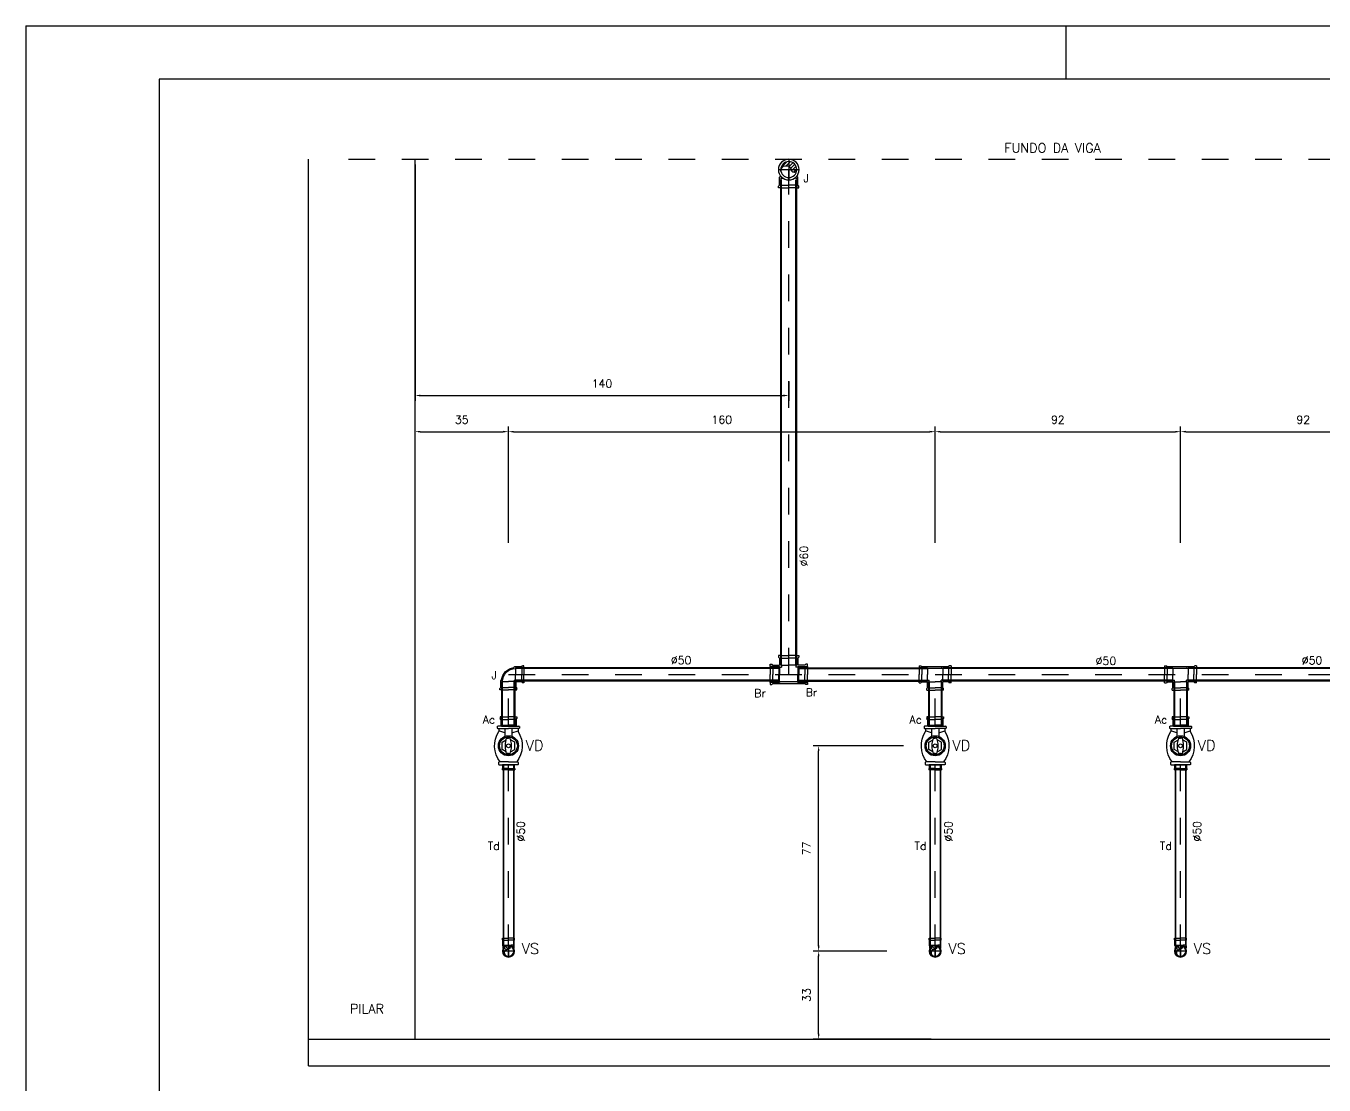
# Model space of a CAD drawing. Header units: millimetres. Extents: x -2485 to 3289, y -257 to 1952.
# Drawn here: x 0 to 4.867, y 23.047 to 27.02 of the extents above; entities that cross this region are included whole.
import ezdxf

# ---------------------------------------------------------------- set-up
doc = ezdxf.new("R2010")
doc.units = ezdxf.units.MM
doc.header["$LTSCALE"] = 0.3
for name, pattern in [('CONTINUO', [0]), ('HID', [0.37, 0.07, -0.1, 0.03, -0.1, 0.07]), ('HIDDEN2', [0.1875, 0.125, -0.0625])]:
    doc.linetypes.add(name, pattern=pattern)
for name, color, linetype in [('AF', 4, 'Continuous'), ('detalhes esgoto', 1, 'HID'), ('PAREDE', 7, 'CONTINUO'), ('PILAR', 2, 'Continuous'), ('PROJEÇÃO', 11, 'HIDDEN2'), ('TEX', 11, 'Continuous'), ('TEXTO', 3, 'Continuous'), ('TUB', 1, 'Continuous'), ('VISTAS', 1, 'Continuous')]:
    doc.layers.add(name, color=color, linetype=linetype)
doc.styles.add('ROMAND', font='romand')
doc.styles.add('ROMANS', font='romans.shx', dxfattribs={"height": 0.03})
doc.dimstyles.new('20', dxfattribs={"dimtxt": 0.03, "dimasz": 0.02, "dimexe": 0.02, "dimexo": 0.02, "dimgap": 0.03, "dimtad": 1, "dimdec": 3, "dimlfac": 100, "dimdsep": 46, "dimtxsty": 'ROMANS', "dimcen": 0.02, "dimclrd": 11, "dimclre": 11, "dimclrt": 3, "dimadec": 0, "dimazin": 0, "dimtfac": 3.333333, "dimtdec": 3, "dimtix": 1, "dimtmove": 2, "dimatfit": 3, "dimfxl": 0, "dimtolj": 1, "dimarcsym": 0})

# ---------------------------------------------------------------- blocks, each defined once
blk = doc.blocks.new('J90A50')
at = {"layer": 'AF', "color": 3}
for p, q in [((0.0239, 0.0285), (0.0208, 0.0254)), ((0.0497, 0.0285), (0.0239, 0.0285)), ((0.0267, 0.025), (0.058, 0.025)), ((0.0267, 0.025), (0.0267, 0)), ((0.0497, 0.0285), (0.0528, 0.0317)), ((0.0497, 0.025), (0.0497, 0)), ((0.0497, -0.025), (0.0497, 0)), ((0.058, 0.0317), (0.0528, 0.0317)), ((0.058, 0.025), (0.058, 0.0317)), ((0.058, 0.025), (0.058, 0)), ((0.058, -0.025), (0.058, 0)), ((-0.0285, -0.0239), (-0.0254, -0.0208)), ((-0.0285, -0.0497), (-0.0285, -0.0239)), ((-0.025, -0.0267), (-0.025, -0.058)), ((-0.025, -0.0267), (0, -0.0267)), ((0.025, -0.0267), (0, -0.0267)), ((0.0222, -0.0267), (0.0222, -0.0222)), ((0.0267, -0.0222), (0.0222, -0.0222)), ((0.025, -0.0267), (0.025, -0.058)), ((0.0267, -0.025), (0.0267, 0)), ((0.0267, -0.025), (0.058, -0.025)), ((0.0497, -0.0285), (0.0285, -0.0285)), ((0.0285, -0.0497), (0.0285, -0.0285)), ((0.0497, -0.0285), (0.0528, -0.0317)), ((0.058, -0.0317), (0.0528, -0.0317)), ((0.058, -0.025), (0.058, -0.0317)), ((-0.0285, -0.0497), (-0.0317, -0.0528)), ((-0.0317, -0.058), (-0.0317, -0.0528)), ((-0.025, -0.058), (-0.0317, -0.058)), ((-0.025, -0.0497), (0, -0.0497)), ((-0.025, -0.058), (0, -0.058)), ((0.025, -0.0497), (0, -0.0497)), ((0.025, -0.058), (0, -0.058)), ((0.025, -0.058), (0.0317, -0.058)), ((0.0285, -0.0497), (0.0317, -0.0528)), ((0.0317, -0.058), (0.0317, -0.0528))]:
    blk.add_line(p, q, dxfattribs=at)
for radius, start, end in [(0.0524, 96.4316, 173.5684), (0.0489, 90, 180)]:
    blk.add_arc((0.0267, -0.0267), radius, start, end, dxfattribs=at)
blk = doc.blocks.new('ADC50')
at = {"layer": 'AF', "color": 3}
for p, q in [((0.0021, 0.0285), (0, 0.0264)), ((0, 0.0264), (0, 0)), ((0.0035, 0.025), (0, 0.0215)), ((0, -0.0264), (0, 0)), ((0.0251, 0.0285), (0.0021, 0.0285)), ((0.0035, 0.025), (0.0345, 0.025)), ((0.0035, 0.025), (0.0035, 0)), ((0.0035, -0.025), (0.0035, 0)), ((0.0251, 0.0285), (0.0281, 0.0315)), ((0.0251, 0.025), (0.0251, 0)), ((0.0251, -0.025), (0.0251, 0)), ((0.0345, 0.0315), (0.0281, 0.0315)), ((0.0345, 0.025), (0.0345, 0.0315)), ((0.0345, 0.025), (0.0345, 0)), ((0.0345, -0.025), (0.0345, 0)), ((0.0035, -0.025), (0, -0.0215)), ((0.0021, -0.0285), (0, -0.0264)), ((0.0251, -0.0285), (0.0021, -0.0285)), ((0.0035, -0.025), (0.0345, -0.025)), ((0.0251, -0.0285), (0.0281, -0.0315)), ((0.0345, -0.0315), (0.0281, -0.0315)), ((0.0345, -0.025), (0.0345, -0.0315))]:
    blk.add_line(p, q, dxfattribs=at)
blk = doc.blocks.new('40T')
at = {"layer": 'TUB', "color": 1, "linetype": 'Continuous'}
for p, q in [((-0.0227, 0), (0.0227, 0)), ((0, -0.0227), (0, 0.0227))]:
    blk.add_line(p, q, dxfattribs=at)
at = {"layer": 'TUB', "color": 7}
for p, q in [((-0.0057, 0.0111), (0.003, 0.0198)), ((0.0011, 0.0074), (0.0107, 0.0169)), ((0.0088, 0.0044), (0.0162, 0.0118)), ((0.0133, -0.0017), (0.0195, 0.0045)), ((0.0133, -0.0123), (0.0188, -0.0068))]:
    blk.add_line(p, q, dxfattribs=at)
at = {"layer": 'TUB', "color": 4}
for radius in [0.0227, 0.02]:
    blk.add_circle((0, 0), radius, dxfattribs=at)
for centre, radius, start, end in [((0, 0.0137), 0.0063, 90, 270), ((0, -0.0069), 0.0143, 311.815, 90.1096)]:
    blk.add_arc(centre, radius, start, end, dxfattribs=at)
blk = doc.blocks.new('v50')
at = {"layer": 'AF', "color": 4}
for p, q in [((-0.0416, 0.0718), (-0.0394, 0.0739)), ((-0.0416, 0.0718), (-0.0416, 0.0665)), ((-0.0416, 0.0665), (-0.0394, 0.0644)), ((0, 0.0739), (-0.0394, 0.0739)), ((-0.0394, 0.0644), (0, 0.0644)), ((-0.036, 0.0644), (-0.036, 0.0533)), ((-0.0133, 0.0489), (-0.036, 0.0556)), ((-0.0133, 0.0644), (-0.0133, 0.0353)), ((0, 0.0739), (0.0394, 0.0739)), ((0.0394, 0.0644), (0, 0.0644)), ((0.0133, 0.0644), (0.0133, 0.0353)), ((0.0133, 0.0489), (0.036, 0.0556)), ((0.036, 0.0644), (0.036, 0.0533)), ((0.0416, 0.0718), (0.0394, 0.0739)), ((0.0416, 0.0665), (0.0394, 0.0644)), ((0.0416, 0.0718), (0.0416, 0.0665)), ((-0.037, -0.0623), (-0.0351, -0.0604)), ((-0.037, -0.0623), (-0.037, -0.07)), ((-0.037, -0.07), (-0.0351, -0.0719)), ((0, -0.0604), (-0.0351, -0.0604)), ((-0.0351, -0.0719), (0, -0.0719)), ((-0.022, -0.085), (-0.0235, -0.0853)), ((-0.0235, -0.0853), (-0.0235, -0.0897)), ((-0.022, -0.09), (-0.0235, -0.0897)), ((-0.022, -0.0719), (-0.022, -0.085)), ((0, -0.0719), (-0.022, -0.0719)), ((0, -0.085), (-0.022, -0.085)), ((0, -0.09), (-0.022, -0.09)), ((0, -0.0604), (0.0351, -0.0604)), ((0.0351, -0.0719), (0, -0.0719)), ((0, -0.0719), (0.022, -0.0719)), ((0, -0.085), (0.022, -0.085)), ((0, -0.09), (0.022, -0.09)), ((0.022, -0.0719), (0.022, -0.085)), ((0.022, -0.085), (0.0235, -0.0853)), ((0.022, -0.09), (0.0235, -0.0897)), ((0.0235, -0.0853), (0.0235, -0.0897)), ((0.037, -0.0623), (0.0351, -0.0604)), ((0.037, -0.07), (0.0351, -0.0719)), ((0.037, -0.0623), (0.037, -0.07))]:
    blk.add_line(p, q, dxfattribs=at)
for points in [[(-0.0081, -0.0227), (-0.0237, -0.0137), (-0.0237, 0.0137), (-0.008, 0.0228)], [(0, -0.0286), (-0.0068, -0.0286), (-0.0114, -0.0084), (-0.0114, -0.0002), (-0.0114, 0.008), (-0.0068, 0.0282), (0, 0.0282)], [(0, -0.0286), (0.0068, -0.0286), (0.0114, -0.0084), (0.0114, -0.0002), (0.0114, 0.008), (0.0068, 0.0282), (0, 0.0282)], [(0.0081, -0.0227), (0.0237, -0.0137), (0.0237, 0.0137), (0.008, 0.0228)]]:
    blk.add_lwpolyline(points, dxfattribs=at)
for centre, radius, start, end in [((0.0468, 0), 0.0985, 147.2573, 217.826), ((-0.0468, 0), 0.0985, 322.174, 32.7427), ((0, 0), 0.0377, 90, 270), ((0, 0), 0.0334, 90, 270), ((0, 0), 0.00723, 90, 270), ((0, 0), 0.0377, 270, 90), ((0, 0), 0.0334, 270, 90), ((0, 0), 0.00723, 270, 90)]:
    blk.add_arc(centre, radius, start, end, dxfattribs=at)
blk = doc.blocks.new('T50')
at = {"layer": 'AF', "color": 3}
for p, q in [((-0.0315, 0.0595), (-0.0315, 0.0531)), ((-0.0315, 0.0595), (0, 0.0595)), ((-0.0285, 0.0501), (-0.0315, 0.0531)), ((-0.0285, -0.0501), (-0.0285, 0.0501)), ((-0.025, 0.0285), (-0.025, 0.0595)), ((-0.025, 0.0501), (-0.0162, 0.0501)), ((-0.0162, 0.0501), (0, 0.0501)), ((0.0315, 0.0595), (0, 0.0595)), ((0.0162, 0.0501), (0, 0.0501)), ((0.025, 0.0501), (0.0162, 0.0501)), ((0.025, 0.0285), (0.025, 0.0595)), ((0.0285, 0.0501), (0.0315, 0.0531)), ((0.0285, 0.0501), (0.0285, 0.0285)), ((0.0315, 0.0595), (0.0315, 0.0531)), ((-0.0285, 0.022), (-0.0285, 0.025)), ((-0.022, 0.0285), (-0.025, 0.0285)), ((-0.025, 0.0285), (0, 0.0285)), ((-0.022, -0.0285), (-0.022, 0.0285)), ((0.025, 0.0285), (0, 0.0285)), ((0.022, 0.0285), (0.022, 0.022)), ((0.022, 0.0285), (0.025, 0.0285)), ((0.0285, 0.022), (0.022, 0.022)), ((0.0501, 0.0285), (0.0285, 0.0285)), ((0.0285, 0.025), (0.0595, 0.025)), ((0.0285, 0.022), (0.0285, 0.025)), ((0.0285, 0.025), (0.0285, 0)), ((0.0501, 0.0285), (0.0531, 0.0315)), ((0.0501, 0.025), (0.0501, 0.0162)), ((0.0501, 0.0162), (0.0501, 0)), ((0.0595, 0.0315), (0.0531, 0.0315)), ((0.0595, 0.0315), (0.0595, 0)), ((-0.0285, -0.022), (-0.0285, -0.025)), ((-0.025, -0.0285), (-0.025, -0.0595)), ((-0.025, -0.0285), (0, -0.0285)), ((-0.022, -0.0285), (-0.025, -0.0285)), ((0.025, -0.0285), (0, -0.0285)), ((0.022, -0.0285), (0.022, -0.022)), ((0.0285, -0.022), (0.022, -0.022)), ((0.022, -0.0285), (0.025, -0.0285)), ((0.025, -0.0285), (0.025, -0.0595)), ((0.0285, -0.025), (0.0285, 0)), ((0.0285, -0.022), (0.0285, -0.025)), ((0.0285, -0.025), (0.0595, -0.025)), ((0.0285, -0.0501), (0.0285, -0.0285)), ((0.0501, -0.0285), (0.0285, -0.0285)), ((0.0501, -0.0162), (0.0501, 0)), ((0.0501, -0.025), (0.0501, -0.0162)), ((0.0501, -0.0285), (0.0531, -0.0315)), ((0.0595, -0.0315), (0.0531, -0.0315)), ((0.0595, -0.0315), (0.0595, 0)), ((-0.0285, -0.0501), (-0.0315, -0.0531)), ((-0.0315, -0.0595), (-0.0315, -0.0531)), ((-0.0315, -0.0595), (0, -0.0595)), ((-0.025, -0.0501), (-0.0162, -0.0501)), ((-0.0162, -0.0501), (0, -0.0501)), ((0.0162, -0.0501), (0, -0.0501)), ((0.0315, -0.0595), (0, -0.0595)), ((0.025, -0.0501), (0.0162, -0.0501)), ((0.0285, -0.0501), (0.0315, -0.0531)), ((0.0315, -0.0595), (0.0315, -0.0531))]:
    blk.add_line(p, q, dxfattribs=at)
blk = doc.blocks.new('60')
at = {"layer": 'TEX', "color": 9, "style": 'ROMANS'}
blk.add_text('%%c60', height=0.03, dxfattribs=at).set_placement((0, 0))
blk = doc.blocks.new('50')
at = {"layer": 'TEX', "color": 9, "style": 'ROMANS'}
blk.add_text('%%c50', height=0.03, dxfattribs=at).set_placement((0, 0))
blk = doc.blocks.new('*D208')
at = {"layer": 'TEX', "color": 11, "lineweight": -2}
for p, q in [((1.459, 25.2005), (1.459, 25.5178)), ((1.809, 25.0814), (1.809, 25.5178)), ((1.479, 25.4978), (1.789, 25.4978))]:
    blk.add_line(p, q, dxfattribs=at)
at = {"layer": 'TEX', "color": 11}
for points in [[(1.479, 25.5011), (1.479, 25.4945), (1.459, 25.4978)], [(1.789, 25.5011), (1.789, 25.4945), (1.809, 25.4978)]]:
    blk.add_solid(points, dxfattribs=at)
at = {"layer": 'TEX', "color": 3, "insert": (1.634, 25.5428), "char_height": 0.03, "attachment_point": 5, "style": 'ROMANS'}
blk.add_mtext('\\A1;35', dxfattribs=at)
blk = doc.blocks.new('*D209')
at = {"layer": 'TEX', "color": 11, "lineweight": -2}
for p, q in [((1.809, 25.0814), (1.809, 25.5178)), ((3.409, 25.0814), (3.409, 25.5178)), ((1.829, 25.4978), (3.389, 25.4978))]:
    blk.add_line(p, q, dxfattribs=at)
at = {"layer": 'TEX', "color": 11}
for points in [[(1.829, 25.5011), (1.829, 25.4945), (1.809, 25.4978)], [(3.389, 25.5011), (3.389, 25.4945), (3.409, 25.4978)]]:
    blk.add_solid(points, dxfattribs=at)
at = {"layer": 'TEX', "color": 3, "insert": (2.609, 25.5428), "char_height": 0.03, "attachment_point": 5, "style": 'ROMANS'}
blk.add_mtext('\\A1;160', dxfattribs=at)
blk = doc.blocks.new('*D210')
at = {"layer": 'TEX', "color": 11, "lineweight": -2}
for p, q in [((3.409, 25.0814), (3.409, 25.5178)), ((4.329, 25.0814), (4.329, 25.5178)), ((3.429, 25.4978), (4.309, 25.4978))]:
    blk.add_line(p, q, dxfattribs=at)
at = {"layer": 'TEX', "color": 11}
for points in [[(3.429, 25.5011), (3.429, 25.4945), (3.409, 25.4978)], [(4.309, 25.5011), (4.309, 25.4945), (4.329, 25.4978)]]:
    blk.add_solid(points, dxfattribs=at)
at = {"layer": 'TEX', "color": 3, "insert": (3.869, 25.5428), "char_height": 0.03, "attachment_point": 5, "style": 'ROMANS'}
blk.add_mtext('\\A1;92', dxfattribs=at)
blk = doc.blocks.new('*D211')
at = {"layer": 'TEX', "color": 11, "lineweight": -2}
for p, q in [((4.329, 25.0814), (4.329, 25.5178)), ((5.249, 25.0814), (5.249, 25.5178)), ((4.349, 25.4978), (5.229, 25.4978))]:
    blk.add_line(p, q, dxfattribs=at)
at = {"layer": 'TEX', "color": 11}
for points in [[(4.349, 25.5011), (4.349, 25.4945), (4.329, 25.4978)], [(5.229, 25.5011), (5.229, 25.4945), (5.249, 25.4978)]]:
    blk.add_solid(points, dxfattribs=at)
at = {"layer": 'TEX', "color": 3, "insert": (4.789, 25.5428), "char_height": 0.03, "attachment_point": 5, "style": 'ROMANS'}
blk.add_mtext('\\A1;92', dxfattribs=at)
blk = doc.blocks.new('*D213')
at = {"layer": 'TEX', "color": 11, "lineweight": -2}
for p, q in [((3.2283, 23.5495), (2.9521, 23.5495)), ((2.9721, 23.2395), (2.9721, 23.5295)), ((3.394, 23.2195), (2.9521, 23.2195))]:
    blk.add_line(p, q, dxfattribs=at)
at = {"layer": 'TEX', "color": 11}
for points in [[(2.9687, 23.5295), (2.9754, 23.5295), (2.9721, 23.5495)], [(2.9687, 23.2395), (2.9754, 23.2395), (2.9721, 23.2195)]]:
    blk.add_solid(points, dxfattribs=at)
at = {"layer": 'TEX', "color": 3, "insert": (2.9271, 23.3845), "char_height": 0.03, "attachment_point": 5, "rotation": 90, "style": 'ROMANS'}
blk.add_mtext('\\A1;33', dxfattribs=at)
blk = doc.blocks.new('*D214')
at = {"layer": 'TEX', "color": 11, "lineweight": -2}
for p, q in [((3.2905, 24.3195), (2.9521, 24.3195)), ((2.9721, 23.5695), (2.9721, 24.2995)), ((3.2283, 23.5495), (2.9521, 23.5495))]:
    blk.add_line(p, q, dxfattribs=at)
at = {"layer": 'TEX', "color": 11}
for points in [[(2.9687, 24.2995), (2.9754, 24.2995), (2.9721, 24.3195)], [(2.9687, 23.5695), (2.9754, 23.5695), (2.9721, 23.5495)]]:
    blk.add_solid(points, dxfattribs=at)
at = {"layer": 'TEX', "color": 3, "insert": (2.9271, 23.9345), "char_height": 0.03, "attachment_point": 5, "rotation": 90, "style": 'ROMANS'}
blk.add_mtext('\\A1;77', dxfattribs=at)
blk = doc.blocks.new('60at')
at = {"layer": 'AF', "color": 1}
for p, q in [((0.0387, 0), (-0.0387, 0)), ((0, 0.0387), (0, -0.0387))]:
    blk.add_line(p, q, dxfattribs=at)
at = {"layer": 'AF', "color": 7}
for p, q in [((-0.0171, -0.0101), (-0.0299, 0.0027)), ((-0.0103, -0.0042), (-0.0272, 0.0127)), ((-0.0072, 0.0054), (-0.0221, 0.0203)), ((-0.0009, 0.0118), (-0.0151, 0.0259)), ((0.0088, 0.0148), (-0.0058, 0.0294)), ((0.0291, 0.0072), (0.0072, 0.0291))]:
    blk.add_line(p, q, dxfattribs=at)
at = {"layer": 'AF', "color": 3}
for radius in [0.0387, 0.03]:
    blk.add_circle((0, 0), radius, dxfattribs=at)
at = {"layer": 'AF', "color": 7}
for centre, radius, start, end in [((-0.0199, 0), 0.0105, 270, 0), ((0.0097, -0.005), 0.0198, 358.5128, 165.498), ((-0.0199, 0), 0.0105, 198.8769, 270)]:
    blk.add_arc(centre, radius, start, end, dxfattribs=at)
blk = doc.blocks.new('J90A60T')
at = {"layer": 'AF', "color": 3}
for p, q in [((0.025, 0.0305), (0.0238, 0.0305)), ((0.0287, 0.0342), (0.025, 0.0305)), ((0.032, 0.0267), (0.028, 0.0267)), ((0.058, 0.0342), (0.0287, 0.0342)), ((0.032, 0.03), (0.068, 0.03)), ((0.032, 0.0267), (0.032, 0.03)), ((0.032, 0.0267), (0.032, 0.0218)), ((0.058, 0.0342), (0.0618, 0.038)), ((0.058, 0.03), (0.058, 0)), ((0.058, -0.03), (0.058, 0)), ((0.068, 0.038), (0.0618, 0.038)), ((0.068, 0.03), (0.068, 0.038)), ((0.068, 0.03), (0.068, 0)), ((0.068, -0.03), (0.068, 0)), ((0.025, -0.0305), (0.0238, -0.0305)), ((0.0287, -0.0342), (0.025, -0.0305)), ((0.032, -0.0267), (0.028, -0.0267)), ((0.058, -0.0342), (0.0287, -0.0342)), ((0.032, -0.0267), (0.032, -0.0218)), ((0.032, -0.0267), (0.032, -0.03)), ((0.032, -0.03), (0.068, -0.03)), ((0.058, -0.0342), (0.0618, -0.038)), ((0.068, -0.038), (0.0618, -0.038)), ((0.068, -0.03), (0.068, -0.038))]:
    blk.add_line(p, q, dxfattribs=at)
at = {"layer": 'AF', "rotation": 90}
blk.add_blockref('60at', (0, 0), dxfattribs=at)
blk = doc.blocks.new('T60')
at = {"layer": 'AF', "color": 3}
for p, q in [((-0.03, 0.07025), (-0.038, 0.07025)), ((-0.038, 0.07025), (-0.038, 0.064)), ((-0.03425, 0.06025), (-0.038, 0.064)), ((-0.03425, -0.06025), (-0.03425, 0.06025)), ((-0.03, 0.03425), (-0.03, 0.07025)), ((-0.03, 0.07025), (0, 0.07025)), ((-0.03, 0.06025), (0, 0.06025)), ((0.03, 0.07025), (0, 0.07025)), ((0.03, 0.06025), (0, 0.06025)), ((0.03, 0.07025), (0.038, 0.07025)), ((0.03, 0.03425), (0.03, 0.07025)), ((0.03425, 0.06025), (0.038, 0.064)), ((0.03425, 0.06025), (0.03425, 0.03425)), ((0.038, 0.07025), (0.038, 0.064)), ((-0.03, 0.03425), (0, 0.03425)), ((-0.0267, -0.03425), (-0.0267, 0.03425)), ((0.03, 0.03425), (0, 0.03425)), ((0.0267, 0.03425), (0.0267, 0.0267)), ((0.03425, 0.0267), (0.0267, 0.0267)), ((0.06025, 0.03425), (0.03425, 0.03425)), ((0.03425, 0.03), (0.03425, 0)), ((0.03425, 0.03), (0.07025, 0.03)), ((0.06025, 0.03425), (0.064, 0.038)), ((0.06025, 0.03), (0.06025, 0)), ((0.07025, 0.038), (0.064, 0.038)), ((0.07025, 0.03), (0.07025, 0.038)), ((0.07025, 0.03), (0.07025, 0)), ((-0.03, -0.03425), (0, -0.03425)), ((-0.03, -0.03425), (-0.03, -0.07025)), ((0.03, -0.03425), (0, -0.03425)), ((0.03425, -0.0267), (0.0267, -0.0267)), ((0.0267, -0.03425), (0.0267, -0.0267)), ((0.03, -0.03425), (0.03, -0.07025)), ((0.03425, -0.03), (0.03425, 0)), ((0.03425, -0.03), (0.07025, -0.03)), ((0.06025, -0.03425), (0.03425, -0.03425)), ((0.03425, -0.06025), (0.03425, -0.03425)), ((0.06025, -0.03), (0.06025, 0)), ((0.06025, -0.03425), (0.064, -0.038)), ((0.07025, -0.038), (0.064, -0.038)), ((0.07025, -0.03), (0.07025, 0)), ((0.07025, -0.03), (0.07025, -0.038)), ((-0.03425, -0.06025), (-0.038, -0.064)), ((-0.038, -0.07025), (-0.038, -0.064)), ((-0.03, -0.07025), (-0.038, -0.07025)), ((-0.03, -0.06025), (0, -0.06025)), ((-0.03, -0.07025), (0, -0.07025)), ((0.03, -0.06025), (0, -0.06025)), ((0.03, -0.07025), (0, -0.07025)), ((0.03, -0.07025), (0.038, -0.07025)), ((0.03425, -0.06025), (0.038, -0.064)), ((0.038, -0.07025), (0.038, -0.064))]:
    blk.add_line(p, q, dxfattribs=at)
blk = doc.blocks.new('BR60X50')
at = {"layer": 'AF', "color": 3}
for p, q in [((0, 0.03), (0.036, 0.03)), ((0, 0.0264), (0, 0.03)), ((0, 0.03), (0, 0)), ((0, -0.03), (0, 0)), ((0.00288, 0.02112), (0.00012, 0.02112)), ((0.00288, 0.025), (0.036, 0.025)), ((0.00288, 0.025), (0.00288, 0)), ((0.00288, 0.02112), (0.00288, 0.025)), ((0.00288, -0.025), (0.00288, 0)), ((0.036, 0.03), (0.036, 0)), ((0, -0.0264), (0, -0.03)), ((0, -0.03), (0.036, -0.03)), ((0.00288, -0.02112), (0.00012, -0.02112)), ((0.00288, -0.02112), (0.00288, -0.025)), ((0.00288, -0.025), (0.036, -0.025)), ((0.036, -0.03), (0.036, 0))]:
    blk.add_line(p, q, dxfattribs=at)
blk = doc.blocks.new('*D237')
at = {"layer": 'VISTAS', "color": 11, "lineweight": -2}
for p, q in [((1.459, 26.4995), (1.459, 25.6134)), ((2.8601, 25.6856), (2.8601, 25.6134)), ((1.479, 25.6334), (2.8401, 25.6334))]:
    blk.add_line(p, q, dxfattribs=at)
at = {"layer": 'VISTAS', "color": 11}
for points in [[(1.479, 25.6367), (1.479, 25.63), (1.459, 25.6334)], [(2.8401, 25.6367), (2.8401, 25.63), (2.8601, 25.6334)]]:
    blk.add_solid(points, dxfattribs=at)
at = {"layer": 'VISTAS', "color": 3, "insert": (2.1596, 25.6784), "char_height": 0.03, "attachment_point": 5, "style": 'ROMANS'}
blk.add_mtext('\\A1;140', dxfattribs=at)

msp = doc.modelspace()

# ---------------------------------------------------------------- linework, layer by layer
at = {"color": 4, "linetype": 'Continuous'}
for q in [(16.62, 27.019655), (0, 15.339655)]:
    msp.add_line((0, 27.019655), q, dxfattribs=at)
at = {"color": 5, "linetype": 'Continuous'}
msp.add_line((3.9, 26.819655), (3.9, 27.019655), dxfattribs=at)
at = {"color": 12, "linetype": 'Continuous'}
for p, q in [((16.42, 26.819655), (0.5, 26.819655)), ((0.5, 26.819655), (0.5, 15.539655))]:
    msp.add_line(p, q, dxfattribs=at)
at = {"layer": 'AF', "color": 1, "linetype": 'HID'}
for p, q in [((1.80899, 24.396942), (1.80899, 24.587442)), ((1.80899, 23.549546), (1.80899, 24.247638)), ((1.80899, 23.549546), (1.80899, 24.247638)), ((3.40899, 23.549541), (3.40899, 24.247632)), ((3.40899, 23.549541), (3.40899, 24.247632)), ((4.32899, 23.549542), (4.32899, 24.247633)), ((4.32899, 23.549542), (4.32899, 24.247633))]:
    msp.add_line(p, q, dxfattribs=at)
at = {"layer": 'AF', "color": 4}
for p, q in [((1.78899, 24.247638), (1.78899, 23.571546)), ((1.78899, 24.247638), (1.78899, 23.571546)), ((1.79019, 24.247638), (1.79019, 23.571546)), ((1.79019, 24.247638), (1.79019, 23.571546)), ((1.82779, 24.247638), (1.82779, 23.571546)), ((1.82779, 24.247638), (1.82779, 23.571546)), ((1.82899, 24.247638), (1.82899, 23.571546)), ((1.82899, 24.247638), (1.82899, 23.571546)), ((3.38899, 24.247632), (3.38899, 23.571541)), ((3.38899, 24.247632), (3.38899, 23.571541)), ((3.39019, 24.247632), (3.39019, 23.571541)), ((3.39019, 24.247632), (3.39019, 23.571541)), ((3.42779, 24.247632), (3.42779, 23.571541)), ((3.42779, 24.247632), (3.42779, 23.571541)), ((3.42899, 24.247632), (3.42899, 23.571541)), ((3.42899, 24.247632), (3.42899, 23.571541)), ((4.30899, 24.247633), (4.30899, 23.571542)), ((4.30899, 24.247633), (4.30899, 23.571542)), ((4.31019, 24.247633), (4.31019, 23.571542)), ((4.31019, 24.247633), (4.31019, 23.571542)), ((4.34779, 24.247633), (4.34779, 23.571542)), ((4.34779, 24.247633), (4.34779, 23.571542)), ((4.34899, 24.247633), (4.34899, 23.571542)), ((4.34899, 24.247633), (4.34899, 23.571542)), ((1.78659, 23.591351), (1.78659, 23.597546)), ((1.78659, 23.591351), (1.78659, 23.597546)), ((1.78779, 23.590546), (1.78659, 23.591351)), ((1.78779, 23.590546), (1.78659, 23.591351)), ((1.78779, 23.570346), (1.78779, 23.590546)), ((1.78779, 23.570346), (1.78779, 23.590546)), ((1.78839, 23.569546), (1.78779, 23.570346)), ((1.78839, 23.569546), (1.78779, 23.570346)), ((1.78839, 23.569546), (1.78839, 23.562295)), ((1.78839, 23.569546), (1.78839, 23.562295)), ((1.78899, 23.571546), (1.78899, 23.597546)), ((1.78899, 23.571546), (1.78899, 23.597546)), ((1.78899, 23.571546), (1.78959, 23.571546)), ((1.78899, 23.571546), (1.78959, 23.571546)), ((1.78959, 23.571546), (1.78959, 23.569546)), ((1.78959, 23.571546), (1.78959, 23.569546)), ((1.78959, 23.569546), (1.78959, 23.564056)), ((1.78959, 23.569546), (1.78959, 23.564056)), ((1.82839, 23.571546), (1.82839, 23.569546)), ((1.82899, 23.571546), (1.82839, 23.571546)), ((1.82899, 23.571546), (1.82839, 23.571546)), ((1.82839, 23.571546), (1.82839, 23.569546)), ((1.82839, 23.569546), (1.82839, 23.564056)), ((1.82839, 23.569546), (1.82839, 23.564056)), ((1.82899, 23.571546), (1.82899, 23.597546)), ((1.82899, 23.571546), (1.82899, 23.597546)), ((1.82959, 23.569546), (1.83019, 23.570346)), ((1.82959, 23.569546), (1.83019, 23.570346)), ((1.82959, 23.569546), (1.82959, 23.562295)), ((1.82959, 23.569546), (1.82959, 23.562295)), ((1.83019, 23.590546), (1.83139, 23.591351)), ((1.83019, 23.590546), (1.83139, 23.591351)), ((1.83019, 23.570346), (1.83019, 23.590546)), ((1.83019, 23.570346), (1.83019, 23.590546)), ((1.83139, 23.591351), (1.83139, 23.597546)), ((1.83139, 23.591351), (1.83139, 23.597546)), ((3.38659, 23.591346), (3.38659, 23.597541)), ((3.38659, 23.591346), (3.38659, 23.597541)), ((3.38779, 23.590541), (3.38659, 23.591346)), ((3.38779, 23.590541), (3.38659, 23.591346)), ((3.38779, 23.570341), (3.38779, 23.590541)), ((3.38779, 23.570341), (3.38779, 23.590541)), ((3.38839, 23.569541), (3.38779, 23.570341)), ((3.38839, 23.569541), (3.38779, 23.570341)), ((3.38839, 23.569541), (3.38839, 23.56229)), ((3.38839, 23.569541), (3.38839, 23.56229)), ((3.38899, 23.571541), (3.38899, 23.597541)), ((3.38899, 23.571541), (3.38899, 23.597541)), ((3.38899, 23.571541), (3.38959, 23.571541)), ((3.38899, 23.571541), (3.38959, 23.571541)), ((3.38959, 23.571541), (3.38959, 23.569541)), ((3.38959, 23.571541), (3.38959, 23.569541)), ((3.38959, 23.569541), (3.38959, 23.564051)), ((3.38959, 23.569541), (3.38959, 23.564051)), ((3.42839, 23.571541), (3.42839, 23.569541)), ((3.42899, 23.571541), (3.42839, 23.571541)), ((3.42899, 23.571541), (3.42839, 23.571541)), ((3.42839, 23.571541), (3.42839, 23.569541)), ((3.42839, 23.569541), (3.42839, 23.564051)), ((3.42839, 23.569541), (3.42839, 23.564051)), ((3.42899, 23.571541), (3.42899, 23.597541)), ((3.42899, 23.571541), (3.42899, 23.597541)), ((3.42959, 23.569541), (3.43019, 23.570341)), ((3.42959, 23.569541), (3.43019, 23.570341)), ((3.42959, 23.569541), (3.42959, 23.56229)), ((3.42959, 23.569541), (3.42959, 23.56229)), ((3.43019, 23.590541), (3.43139, 23.591346)), ((3.43019, 23.590541), (3.43139, 23.591346)), ((3.43019, 23.570341), (3.43019, 23.590541)), ((3.43019, 23.570341), (3.43019, 23.590541)), ((3.43139, 23.591346), (3.43139, 23.597541)), ((3.43139, 23.591346), (3.43139, 23.597541)), ((4.30659, 23.591347), (4.30659, 23.597542)), ((4.30659, 23.591347), (4.30659, 23.597542)), ((4.30779, 23.590542), (4.30659, 23.591347)), ((4.30779, 23.590542), (4.30659, 23.591347)), ((4.30779, 23.570342), (4.30779, 23.590542)), ((4.30779, 23.570342), (4.30779, 23.590542)), ((4.30839, 23.569542), (4.30779, 23.570342)), ((4.30839, 23.569542), (4.30779, 23.570342)), ((4.30839, 23.569542), (4.30839, 23.562291)), ((4.30839, 23.569542), (4.30839, 23.562291)), ((4.30899, 23.571542), (4.30899, 23.597542)), ((4.30899, 23.571542), (4.30899, 23.597542)), ((4.30899, 23.571542), (4.30959, 23.571542)), ((4.30899, 23.571542), (4.30959, 23.571542)), ((4.30959, 23.571542), (4.30959, 23.569542)), ((4.30959, 23.571542), (4.30959, 23.569542)), ((4.30959, 23.569542), (4.30959, 23.564052)), ((4.30959, 23.569542), (4.30959, 23.564052)), ((4.34839, 23.571542), (4.34839, 23.569542)), ((4.34899, 23.571542), (4.34839, 23.571542)), ((4.34899, 23.571542), (4.34839, 23.571542)), ((4.34839, 23.571542), (4.34839, 23.569542)), ((4.34839, 23.569542), (4.34839, 23.564052)), ((4.34839, 23.569542), (4.34839, 23.564052)), ((4.34899, 23.571542), (4.34899, 23.597542)), ((4.34899, 23.571542), (4.34899, 23.597542)), ((4.34959, 23.569542), (4.35019, 23.570342)), ((4.34959, 23.569542), (4.35019, 23.570342)), ((4.34959, 23.569542), (4.34959, 23.562291)), ((4.34959, 23.569542), (4.34959, 23.562291)), ((4.35019, 23.590542), (4.35139, 23.591347)), ((4.35019, 23.590542), (4.35139, 23.591347)), ((4.35019, 23.570342), (4.35019, 23.590542)), ((4.35019, 23.570342), (4.35019, 23.590542)), ((4.35139, 23.591347), (4.35139, 23.597542)), ((4.35139, 23.591347), (4.35139, 23.597542))]:
    msp.add_line(p, q, dxfattribs=at)
at = {"layer": 'AF', "color": 3}
for p, q in [((1.78659, 23.597546), (1.80899, 23.597546)), ((1.78659, 23.597546), (1.80899, 23.597546)), ((1.78899, 23.590546), (1.80899, 23.590546)), ((1.78899, 23.590546), (1.80899, 23.590546)), ((1.78959, 23.571546), (1.798847, 23.571546)), ((1.78959, 23.571546), (1.798847, 23.571546)), ((1.83139, 23.597546), (1.80899, 23.597546)), ((1.83139, 23.597546), (1.80899, 23.597546)), ((1.82899, 23.590546), (1.80899, 23.590546)), ((1.82899, 23.590546), (1.80899, 23.590546)), ((1.82839, 23.571546), (1.819134, 23.571546)), ((1.82839, 23.571546), (1.819134, 23.571546)), ((3.38659, 23.597541), (3.40899, 23.597541)), ((3.38659, 23.597541), (3.40899, 23.597541)), ((3.38899, 23.590541), (3.40899, 23.590541)), ((3.38899, 23.590541), (3.40899, 23.590541)), ((3.38959, 23.571541), (3.398847, 23.571541)), ((3.38959, 23.571541), (3.398847, 23.571541)), ((3.43139, 23.597541), (3.40899, 23.597541)), ((3.43139, 23.597541), (3.40899, 23.597541)), ((3.42899, 23.590541), (3.40899, 23.590541)), ((3.42899, 23.590541), (3.40899, 23.590541)), ((3.42839, 23.571541), (3.419134, 23.571541)), ((3.42839, 23.571541), (3.419134, 23.571541)), ((4.30659, 23.597542), (4.32899, 23.597542)), ((4.30659, 23.597542), (4.32899, 23.597542)), ((4.30899, 23.590542), (4.32899, 23.590542)), ((4.30899, 23.590542), (4.32899, 23.590542)), ((4.30959, 23.571542), (4.318847, 23.571542)), ((4.30959, 23.571542), (4.318847, 23.571542)), ((4.35139, 23.597542), (4.32899, 23.597542)), ((4.35139, 23.597542), (4.32899, 23.597542)), ((4.34899, 23.590542), (4.32899, 23.590542)), ((4.34899, 23.590542), (4.32899, 23.590542)), ((4.34839, 23.571542), (4.339134, 23.571542)), ((4.34839, 23.571542), (4.339134, 23.571542))]:
    msp.add_line(p, q, dxfattribs=at)
at = {"layer": 'AF', "color": 1, "linetype": 'Continuous'}
for p, q in [((1.80899, 23.572246), (1.80899, 23.526846)), ((3.40899, 23.572241), (3.40899, 23.526841)), ((4.32899, 23.572242), (4.32899, 23.526842))]:
    msp.add_line(p, q, dxfattribs=at)
at = {"layer": 'detalhes esgoto'}
for p, q in [((2.860149, 24.587442), (2.860149, 26.480846)), ((1.80899, 24.587442), (6.16899, 24.587442)), ((3.40899, 24.396937), (3.40899, 24.587439)), ((4.32899, 24.396938), (4.32899, 24.58744))]:
    msp.add_line(p, q, dxfattribs=at)
at = {"layer": 'PAREDE'}
for p, q in [((1.05899, 23.119546), (1.05899, 26.519546)), ((1.05899, 23.219546), (7.413656, 23.219546)), ((1.05899, 23.119546), (7.413656, 23.119546))]:
    msp.add_line(p, q, dxfattribs=at)
at = {"layer": 'PILAR'}
msp.add_line((1.45899, 23.219546), (1.45899, 26.519546), dxfattribs=at)
at = {"layer": 'PROJEÇÃO'}
msp.add_line((1.20899, 26.519546), (7.413656, 26.519546), dxfattribs=at)
at = {"layer": 'TUB', "color": 3}
for p, q in [((2.830149, 24.621692), (2.830149, 26.442146)), ((2.833449, 24.621692), (2.833449, 26.442146)), ((2.886849, 24.621692), (2.886849, 26.442146)), ((2.890149, 24.621692), (2.890149, 26.442146)), ((2.823019, 24.612442), (1.835657, 24.612442)), ((2.823019, 24.609442), (1.835657, 24.609442)), ((2.897279, 24.612442), (3.38049, 24.612439)), ((2.897279, 24.609442), (3.38049, 24.609439)), ((4.30049, 24.61244), (3.43749, 24.612442)), ((4.30049, 24.60944), (3.43749, 24.609442)), ((5.22049, 24.612442), (4.35749, 24.61244)), ((5.22049, 24.609442), (4.35749, 24.60944)), ((1.78399, 24.396942), (1.78399, 24.559275)), ((1.78699, 24.396942), (1.78699, 24.559275)), ((1.83099, 24.396942), (1.83099, 24.559275)), ((1.83399, 24.396942), (1.83399, 24.559275)), ((2.823019, 24.565442), (1.835657, 24.565442)), ((2.823019, 24.562442), (1.835657, 24.562442)), ((2.897279, 24.565442), (3.38049, 24.565439)), ((2.897279, 24.562442), (3.38049, 24.562439)), ((3.38399, 24.558939), (3.38399, 24.393437)), ((3.38699, 24.558939), (3.38699, 24.393437)), ((3.43099, 24.558939), (3.43099, 24.393437)), ((3.43399, 24.558939), (3.43399, 24.393437)), ((4.30049, 24.56544), (3.43749, 24.565442)), ((4.30049, 24.56244), (3.43749, 24.562442)), ((4.30399, 24.55894), (4.30399, 24.396938)), ((4.30699, 24.55894), (4.30699, 24.396938)), ((4.35099, 24.55894), (4.35099, 24.396938)), ((4.35399, 24.55894), (4.35399, 24.396938)), ((5.22049, 24.565442), (4.35749, 24.56544)), ((5.22049, 24.562442), (4.35749, 24.56244))]:
    msp.add_line(p, q, dxfattribs=at)

# ---------------------------------------------------------------- block references
at = {"xscale": -1}
for p in [(1.80899, 24.319546), (3.40899, 24.319541), (4.32899, 24.319542)]:
    msp.add_blockref('v50', p, dxfattribs=at)
at = {"layer": 'AF', "xscale": -1, "rotation": 270}
for p in [(1.80899, 24.393442), (3.40899, 24.393437), (4.32899, 24.393438)]:
    msp.add_blockref('ADC50', p, dxfattribs=at)
at = {"layer": 'detalhes esgoto', "xscale": -1, "rotation": 90}
for p in [(3.40899, 24.587439), (4.32899, 24.58744)]:
    msp.add_blockref('T50', p, dxfattribs=at)
at = {"layer": 'TUB', "color": 3, "rotation": 90}
for name, p in [('60', (2.931729, 24.992495)), ('50', (1.870005, 23.960364)), ('50', (3.473599, 23.960364)), ('50', (4.406119, 23.960364))]:
    msp.add_blockref(name, p, dxfattribs=at)
at = {"layer": 'TUB'}
for p in [(2.417832, 24.625361), (4.010574, 24.623094), (4.783612, 24.625103)]:
    msp.add_blockref('50', p, dxfattribs=at)
at = {"layer": 'TUB', "xscale": -1, "rotation": 90}
msp.add_blockref('J90A50', (1.80899, 24.587442), dxfattribs=at)
at = {"layer": 'TUB', "xscale": -1}
for p in [(1.80899, 23.549546), (1.80899, 23.549546), (3.40899, 23.549541), (3.40899, 23.549541), (4.32899, 23.549542), (4.32899, 23.549542)]:
    msp.add_blockref('40T', p, dxfattribs=at)
at = {"layer": 'VISTAS', "linetype": 'CONTINUO', "xscale": -1, "rotation": 90}
msp.add_blockref('J90A60T', (2.860149, 26.480846), dxfattribs=at)
at = {"layer": 'VISTAS', "xscale": -1}
for name, p, rotation in [('T60', (2.860149, 24.587442), 270), ('BR60X50', (2.894399, 24.587442), 180)]:
    msp.add_blockref(name, p, dxfattribs=dict(at, rotation=rotation))
msp.add_blockref('BR60X50', (2.825899, 24.587442), dxfattribs=at)

# ---------------------------------------------------------------- texts
at = {"layer": 'TEX', "color": 9}
for s, height, style, p in [('J', 0.03, 'ROMANS', (2.914916, 26.433777)), ('J', 0.03, 'ROMANS', (1.745634, 24.569841)), ('Br', 0.03, 'ROMANS', (2.730427, 24.501605)), ('Br', 0.03, 'ROMANS', (2.923433, 24.505081)), ('Ac', 0.03, 'ROMANS', (1.712809, 24.402733)), ('Ac', 0.03, 'ROMANS', (1.712809, 24.402733)), ('Ac', 0.03, 'ROMANS', (3.312809, 24.402728)), ('Ac', 0.03, 'ROMANS', (4.232809, 24.402729)), ('VD', 0.04, 'ROMAND', (1.873449, 24.300904)), ('VD', 0.04, 'ROMAND', (3.473449, 24.300899)), ('VD', 0.04, 'ROMAND', (4.393449, 24.3009)), ('Td', 0.03, 'ROMANS', (1.731482, 23.928706)), ('Td', 0.03, 'ROMANS', (1.731482, 23.928706)), ('Td', 0.03, 'ROMANS', (3.331482, 23.928701)), ('Td', 0.03, 'ROMANS', (3.331482, 23.928701)), ('Td', 0.03, 'ROMANS', (4.251482, 23.928702)), ('Td', 0.03, 'ROMANS', (4.251482, 23.928702)), ('VS', 0.04, 'ROMAND', (1.858798, 23.538786)), ('VS', 0.04, 'ROMAND', (1.858798, 23.538786)), ('VS', 0.04, 'ROMAND', (3.458798, 23.538781)), ('VS', 0.04, 'ROMAND', (3.458798, 23.538781)), ('VS', 0.04, 'ROMAND', (4.378798, 23.538782)), ('VS', 0.04, 'ROMAND', (4.378798, 23.538782))]:
    msp.add_text(s, height=height, dxfattribs=dict(at, style=style)).set_placement(p)
at = {"layer": 'TEXTO', "style": 'ROMANS'}
for s, p in [('FUNDO DA VIGA', (3.668448, 26.544416)), ('PILAR', (1.214954, 23.31576))]:
    msp.add_text(s, height=0.035, dxfattribs=at).set_placement(p)

# ---------------------------------------------------------------- dimensions: what is measured, and where the dimension line sits
at = {"layer": 'TEX'}
for base, p1, p2, angle, picture, middle in [((1.80899, 25.497805), (1.45899, 25.180523), (1.80899, 25.061359), 180, '*D208', (1.63399, 25.542805)), ((3.40899, 25.497805), (1.80899, 25.061359), (3.40899, 25.061356), 180, '*D209', (2.60899, 25.542805)), ((4.32899, 25.497805), (3.40899, 25.061356), (4.32899, 25.061357), 180, '*D210', (3.86899, 25.542805)), ((5.24899, 25.497805), (4.32899, 25.061357), (5.24899, 25.061358), 180, '*D211', (4.78899, 25.542805)), ((2.97206, 24.319546), (3.248317, 23.549546), (3.310507, 24.319546), 90, '*D214', (2.92706, 23.934546)), ((2.97206, 23.549546), (3.414043, 23.219546), (3.248317, 23.549546), 90, '*D213', (2.92706, 23.384546))]:
    dim = msp.add_linear_dim(base=base, p1=p1, p2=p2, angle=angle, dimstyle='20', dxfattribs=at)
    dim.commit()
    dim.dimension.update_dxf_attribs({"geometry": picture, "text_midpoint": middle})
at = {"layer": 'VISTAS'}
dim = msp.add_linear_dim(base=(2.860149, 25.633372), p1=(1.45899, 26.519546), p2=(2.860149, 25.705569), angle=180, text='140', dimstyle='20', dxfattribs=at)
dim.commit()
dim.dimension.update_dxf_attribs({"geometry": '*D237', "text_midpoint": (2.15957, 25.678372)})

doc.saveas('drawing.dxf')
